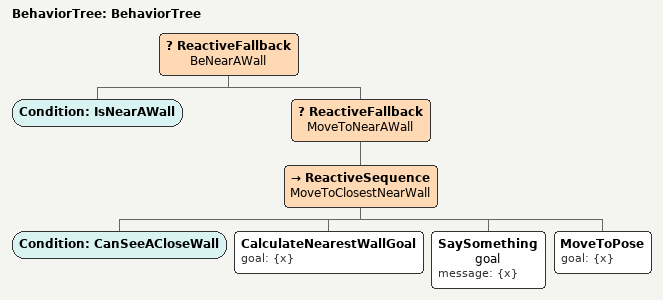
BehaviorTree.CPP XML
<?xml version="1.0"?>
<root main_tree_to_execute="BehaviorTree">
    <BehaviorTree ID="BehaviorTree">
        <ReactiveFallback name="BeNearAWall">
            <Condition ID="IsNearAWall" />
            <ReactiveFallback name="MoveToNearAWall">
                <ReactiveSequence name="MoveToClosestNearWall">
                    <Condition ID="CanSeeACloseWall" />
                    <CalculateNearestWallGoal goal="{x}" />
                    <SaySomething name="goal"   message="{x}" />
                    <MoveToPose goal="{x}" />
                </ReactiveSequence>
             </ReactiveFallback>
        </ReactiveFallback>
    </BehaviorTree>
</root>
